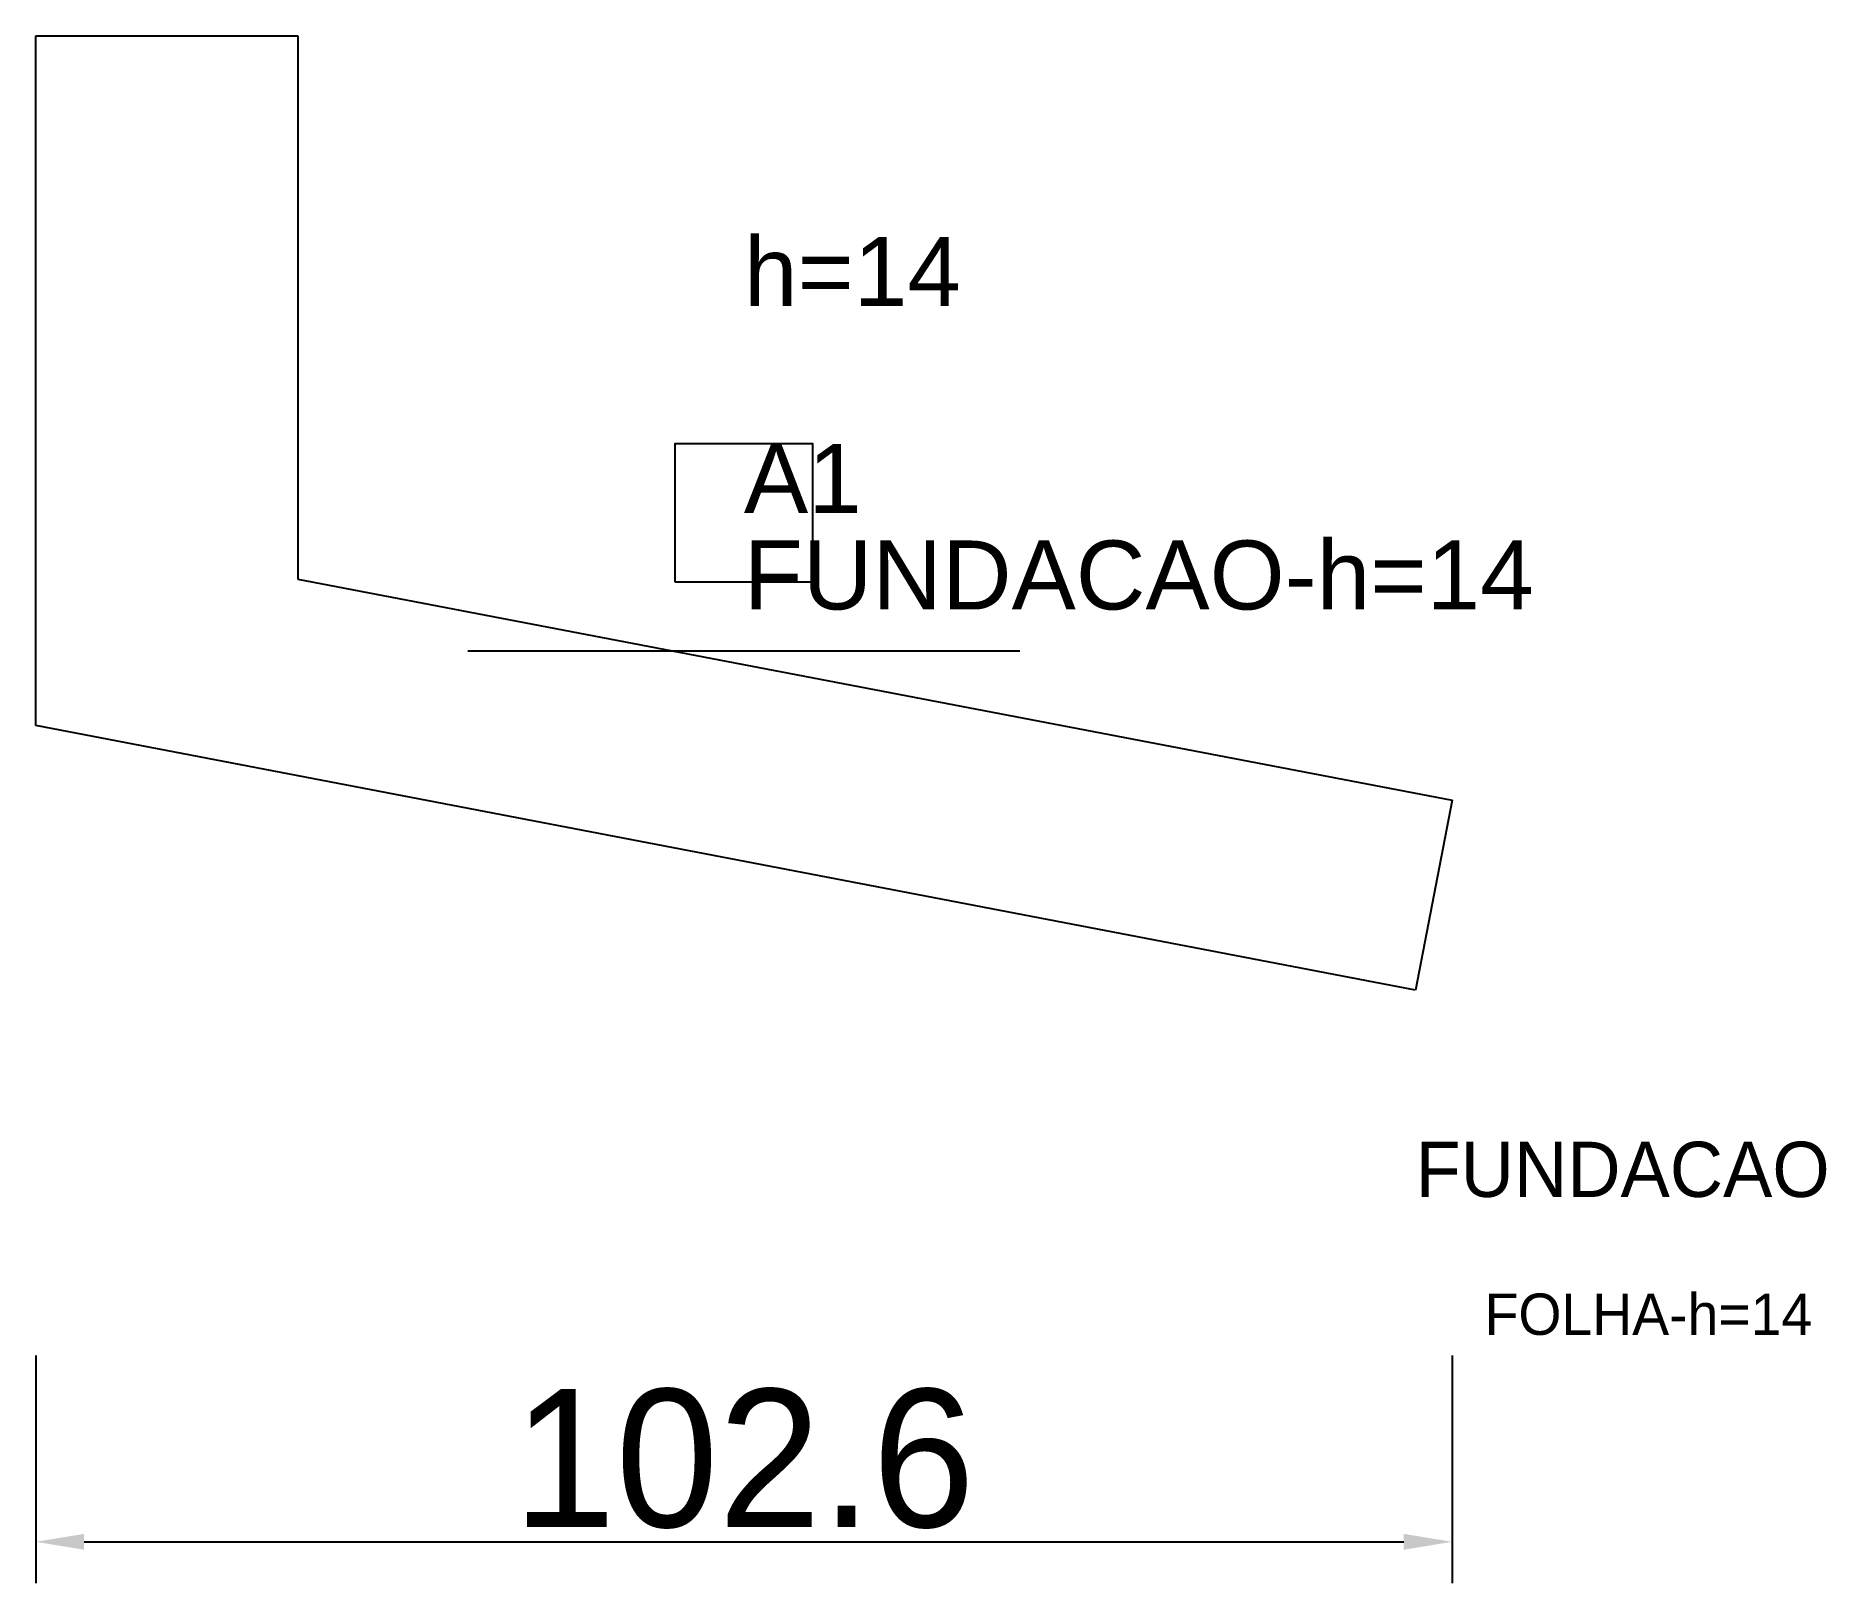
# Model space of a CAD drawing. Header units: metres. Extents: x 222 to 352, y 89 to 202.
import ezdxf

# ---------------------------------------------------------------- set-up
doc = ezdxf.new("R2010")
doc.units = ezdxf.units.M
for name, color, linetype in [('3', 3, 'CONTINUOUS'), ('AUX00', 7, 'CONTINUOUS'), ('COTA', 241, 'CONTINUOUS'), ('FOLHA', 255, 'CONTINUOUS'), ('Hachura', 251, 'CONTINUOUS'), ('NOMENCLATURA', 7, 'CONTINUOUS'), ('Nível', 160, 'CONTINUOUS'), ('Painéis', 200, 'CONTINUOUS'), ('Pilares', 5, 'CONTINUOUS'), ('SARR_2.2x7', 40, 'CONTINUOUS')]:
    doc.layers.add(name, color=color, linetype=linetype)
doc.styles.add('ARIAL', font='Arial.ttf')
doc.styles.add('STR_STANDARD', font='arial.ttf')
doc.dimstyles.new('EZ DXF', dxfattribs={"dimtxt": 10, "dimasz": 3.5, "dimexe": 3, "dimexo": 1.5, "dimgap": 1, "dimtad": 1, "dimdec": 1, "dimdsep": 46, "dimcen": 2.5, "dimazin": 3, "dimtfac": 1, "dimtmove": 0, "dimatfit": 3})

msp = doc.modelspace()

# ---------------------------------------------------------------- hatches: boundary and pattern name
at = {"layer": 'Hachura'}
h = msp.add_hatch(dxfattribs=at)
h.set_pattern_fill('ANSI31', scale=50)
h.paths.add_polyline_path([(322.2, 132.33), (222.2, 151.5), (222.2, 201.5), (241.2, 201.5), (241.2, 162.11), (324.84, 146.08)])
h = msp.add_hatch(dxfattribs=at)
h.set_pattern_fill('ANSI31', scale=50)
h.paths.add_polyline_path([(322.2, 132.33), (222.2, 151.5), (222.2, 201.5), (241.2, 201.5), (241.2, 162.11), (324.84, 146.08)])

# ---------------------------------------------------------------- linework, layer by layer
at = {"layer": 'Painéis', "color": 200}
for p, q in [((222.2, 151.5), (222.2, 201.5)), ((222.2, 201.5), (241.2, 201.5)), ((222.2, 151.5), (222.2, 201.5)), ((222.2, 201.5), (241.2, 201.5)), ((241.2, 201.5), (241.2, 162.11)), ((241.2, 201.5), (241.2, 162.11)), ((241.2, 162.11), (324.84, 146.08)), ((241.2, 162.11), (324.84, 146.08)), ((322.2, 132.33), (222.2, 151.5)), ((322.2, 132.33), (222.2, 151.5)), ((324.84, 146.08), (322.2, 132.33)), ((324.84, 146.08), (322.2, 132.33))]:
    msp.add_line(p, q, dxfattribs=at)
at = {"layer": 'Pilares'}
msp.add_lwpolyline([(268.52, 161.915), (278.52, 161.915), (278.52, 171.915), (268.52, 171.915)], close=True, dxfattribs=at)
msp.add_lwpolyline([(268.52, 161.915), (278.52, 161.915), (278.52, 171.915), (268.52, 171.915)], close=True, dxfattribs=at)
at = {"layer": 'SARR_2.2x7'}
msp.add_line((253.52, 156.915), (293.52, 156.915), dxfattribs=at)
msp.add_line((253.52, 156.915), (293.52, 156.915), dxfattribs=at)

# ---------------------------------------------------------------- texts
at = {"layer": '3', "style": 'STR_STANDARD'}
msp.add_text('A1', height=5, dxfattribs=at).set_placement((273.52, 166.915))
msp.add_text('A1', height=5, dxfattribs=at).set_placement((273.52, 166.915))
at = {"layer": 'AUX00', "style": 'STR_STANDARD'}
msp.add_text('FUNDACAO-h=14', height=5, dxfattribs=at).set_placement((273.52, 159.915))
msp.add_text('FUNDACAO-h=14', height=5, dxfattribs=at).set_placement((273.52, 159.915))
at = {"layer": 'FOLHA'}
msp.add_text('FOLHA-h=14', height=3, dxfattribs=at).set_placement((327.2, 107.33))
msp.add_text('FOLHA-h=14', height=3, dxfattribs=at).set_placement((327.2, 107.33))
at = {"layer": 'NOMENCLATURA', "insert": (273.52, 186.915), "char_height": 5, "attachment_point": 1, "style": 'ARIAL'}
msp.add_mtext('h=14', dxfattribs=at)
msp.add_mtext('h=14', dxfattribs=at)
at = {"layer": 'Nível'}
msp.add_text('FUNDACAO', height=4, dxfattribs=at).set_placement((322.2, 117.33))
msp.add_text('FUNDACAO', height=4, dxfattribs=at).set_placement((322.2, 117.33))

# ---------------------------------------------------------------- dimensions: what is measured, and where the dimension line sits
at = {"layer": 'COTA'}
msp.add_linear_dim(base=(222.2, 92.33), p1=(222.2, 107.33), p2=(324.84, 107.33), dimstyle='EZ DXF', dxfattribs=at).render()
msp.add_linear_dim(base=(222.2, 92.33), p1=(222.2, 107.33), p2=(324.84, 107.33), dimstyle='EZ DXF', dxfattribs=at).render()

doc.saveas('drawing.dxf')
